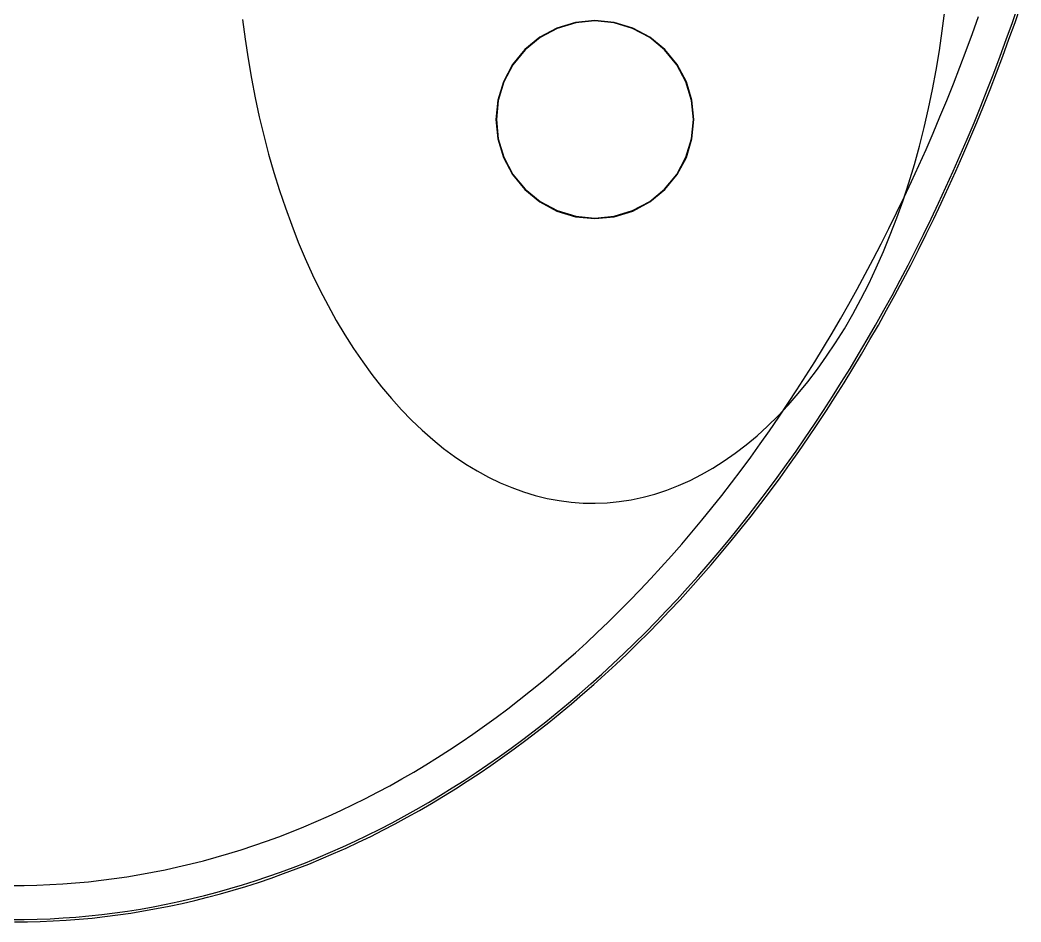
# Model space of a CAD drawing. Extents: x -4 to 217, y -26 to 302.
# Drawn here: x 106.9 to 204.7, y -25.6 to 62.5 of the extents above; entities that cross this region are included whole.
import ezdxf

# ---------------------------------------------------------------- set-up
doc = ezdxf.new("R2010")
doc.units = 0

msp = doc.modelspace()

# ---------------------------------------------------------------- linework, layer by layer
at = {"layer": 'CIRCLES'}
for p, q in [((159.335, 61.717), (157.662, 60.823)), ((159.355, 61.677), (157.69, 60.787)), ((161.15, 62.268), (159.335, 61.717)), ((161.162, 62.226), (159.355, 61.677)), ((163.038, 62.454), (161.15, 62.268)), ((163.041, 62.411), (161.162, 62.226)), ((164.926, 62.268), (163.038, 62.454)), ((164.92, 62.226), (163.041, 62.411)), ((166.727, 61.677), (164.92, 62.226)), ((166.741, 61.717), (164.926, 62.268)), ((168.393, 60.787), (166.727, 61.677)), ((168.414, 60.823), (166.741, 61.717)), ((157.662, 60.823), (156.195, 59.62)), ((157.69, 60.787), (156.231, 59.589)), ((169.852, 59.589), (168.393, 60.787)), ((169.88, 59.62), (168.414, 60.823)), ((156.195, 59.62), (154.992, 58.153)), ((156.231, 59.589), (155.033, 58.13)), ((171.05, 58.13), (169.852, 59.589)), ((171.084, 58.153), (169.88, 59.62)), ((154.992, 58.153), (154.098, 56.481)), ((155.033, 58.13), (154.143, 56.465)), ((171.94, 56.465), (171.05, 58.13)), ((171.978, 56.481), (171.084, 58.153)), ((154.098, 56.481), (153.547, 54.665)), ((154.143, 56.465), (153.595, 54.658)), ((172.488, 54.658), (171.94, 56.465)), ((172.528, 54.665), (171.978, 56.481)), ((153.547, 54.665), (153.361, 52.777)), ((153.595, 54.658), (153.409, 52.779)), ((172.673, 52.779), (172.488, 54.658)), ((172.714, 52.777), (172.528, 54.665)), ((153.361, 52.777), (153.547, 50.89)), ((153.409, 52.779), (153.595, 50.9)), ((172.488, 50.9), (172.673, 52.779)), ((172.528, 50.89), (172.714, 52.777)), ((153.547, 50.89), (154.098, 49.074)), ((153.595, 50.9), (154.143, 49.093)), ((171.94, 49.093), (172.488, 50.9)), ((171.978, 49.074), (172.528, 50.89)), ((154.098, 49.074), (154.992, 47.401)), ((154.143, 49.093), (155.033, 47.427)), ((171.05, 47.427), (171.94, 49.093)), ((171.084, 47.401), (171.978, 49.074)), ((154.992, 47.401), (156.195, 45.935)), ((155.033, 47.427), (156.231, 45.968)), ((169.852, 45.968), (171.05, 47.427)), ((169.88, 45.935), (171.084, 47.401)), ((156.195, 45.935), (157.662, 44.732)), ((156.231, 45.968), (157.69, 44.77)), ((168.393, 44.77), (169.852, 45.968)), ((168.414, 44.732), (169.88, 45.935)), ((157.662, 44.732), (159.335, 43.837)), ((157.69, 44.77), (159.355, 43.88)), ((166.727, 43.88), (168.393, 44.77)), ((166.741, 43.837), (168.414, 44.732)), ((159.335, 43.837), (161.15, 43.287)), ((159.355, 43.88), (161.162, 43.332)), ((161.15, 43.287), (163.038, 43.101)), ((161.162, 43.332), (163.041, 43.147)), ((163.038, 43.101), (164.926, 43.287)), ((163.041, 43.147), (164.92, 43.332)), ((164.92, 43.332), (166.727, 43.88)), ((164.926, 43.287), (166.741, 43.837))]:
    msp.add_line(p, q, dxfattribs=at)
at = {"layer": 'ELLIPSES'}
for p, q in [((203.842, 62.266), (204.422, 63.934)), ((204.102, 62.278), (204.682, 63.946)), ((196.992, 61.446), (197.231, 63.388)), ((199.946, 61.181), (200.544, 62.842)), ((128.606, 62.556), (128.856, 60.619)), ((203.249, 60.607), (203.842, 62.266)), ((203.51, 60.619), (204.102, 62.278)), ((196.714, 59.519), (196.992, 61.446)), ((199.335, 59.53), (199.946, 61.181)), ((128.856, 60.619), (129.145, 58.699)), ((202.643, 58.959), (203.249, 60.607)), ((202.905, 58.97), (203.51, 60.619)), ((129.145, 58.699), (129.472, 56.796)), ((196.398, 57.608), (196.714, 59.519)), ((198.711, 57.891), (199.335, 59.53)), ((202.024, 57.321), (202.643, 58.959)), ((202.287, 57.332), (202.905, 58.97)), ((198.074, 56.262), (198.711, 57.891)), ((129.472, 56.796), (129.837, 54.912)), ((196.045, 55.716), (196.398, 57.608)), ((201.393, 55.694), (202.024, 57.321)), ((201.656, 55.705), (202.287, 57.332)), ((197.424, 54.645), (198.074, 56.262)), ((129.837, 54.912), (130.239, 53.051)), ((195.654, 53.845), (196.045, 55.716)), ((200.749, 54.077), (201.393, 55.694)), ((201.013, 54.088), (201.656, 55.705)), ((195.225, 51.997), (195.654, 53.845)), ((196.762, 53.039), (197.424, 54.645)), ((200.093, 52.472), (200.749, 54.077)), ((200.358, 52.482), (201.013, 54.088)), ((130.239, 53.051), (130.678, 51.214)), ((196.087, 51.446), (196.762, 53.039)), ((194.761, 50.174), (195.225, 51.997)), ((199.425, 50.878), (200.093, 52.472)), ((199.69, 50.888), (200.358, 52.482)), ((130.678, 51.214), (131.154, 49.402)), ((195.4, 49.864), (196.087, 51.446)), ((198.744, 49.296), (199.425, 50.878)), ((199.01, 49.305), (199.69, 50.888)), ((194.26, 48.379), (194.761, 50.174)), ((131.154, 49.402), (131.665, 47.619)), ((194.7, 48.295), (195.4, 49.864)), ((198.051, 47.725), (198.744, 49.296)), ((198.317, 47.734), (199.01, 49.305)), ((193.724, 46.613), (194.26, 48.379)), ((193.988, 46.738), (194.7, 48.295)), ((131.665, 47.619), (132.211, 45.866)), ((197.346, 46.166), (198.051, 47.725)), ((197.613, 46.174), (198.317, 47.734)), ((193.153, 44.877), (193.724, 46.613)), ((193.264, 45.193), (193.988, 46.738)), ((196.628, 44.62), (197.346, 46.166)), ((196.897, 44.627), (197.613, 46.174)), ((132.211, 45.866), (132.792, 44.145)), ((192.528, 43.662), (193.264, 45.193)), ((132.792, 44.145), (133.407, 42.458)), ((192.548, 43.176), (193.153, 44.877)), ((195.899, 43.085), (196.628, 44.62)), ((196.168, 43.092), (196.897, 44.627)), ((191.78, 42.144), (192.528, 43.662)), ((191.91, 41.509), (192.548, 43.176)), ((195.158, 41.564), (195.899, 43.085)), ((195.428, 41.57), (196.168, 43.092)), ((133.407, 42.458), (134.055, 40.807)), ((191.02, 40.639), (191.78, 42.144)), ((191.238, 39.879), (191.91, 41.509)), ((194.406, 40.055), (195.158, 41.564)), ((194.676, 40.06), (195.428, 41.57)), ((134.055, 40.807), (134.736, 39.194)), ((190.248, 39.148), (191.02, 40.639)), ((134.736, 39.194), (135.449, 37.62)), ((189.464, 37.67), (190.248, 39.148)), ((190.535, 38.289), (191.238, 39.879)), ((193.641, 38.558), (194.406, 40.055)), ((193.913, 38.563), (194.676, 40.06)), ((189.801, 36.739), (190.535, 38.289)), ((192.866, 37.076), (193.641, 38.558)), ((193.138, 37.079), (193.913, 38.563)), ((135.449, 37.62), (136.192, 36.088)), ((188.669, 36.207), (189.464, 37.67)), ((187.863, 34.757), (188.669, 36.207)), ((189.036, 35.231), (189.801, 36.739)), ((192.078, 35.606), (192.866, 37.076)), ((192.351, 35.609), (193.138, 37.079)), ((136.192, 36.088), (136.966, 34.599)), ((188.241, 33.767), (189.036, 35.231)), ((191.28, 34.15), (192.078, 35.606)), ((191.554, 34.152), (192.351, 35.609)), ((136.966, 34.599), (137.769, 33.155)), ((187.045, 33.322), (187.863, 34.757)), ((186.216, 31.901), (187.045, 33.322)), ((187.418, 32.349), (188.241, 33.767)), ((190.47, 32.707), (191.28, 34.15)), ((190.745, 32.708), (191.554, 34.152)), ((137.769, 33.155), (138.6, 31.757)), ((186.568, 30.979), (187.418, 32.349)), ((189.649, 31.279), (190.47, 32.707)), ((189.925, 31.279), (190.745, 32.708)), ((138.6, 31.757), (139.459, 30.407)), ((185.376, 30.496), (186.216, 31.901)), ((139.459, 30.407), (140.344, 29.107)), ((184.525, 29.105), (185.376, 30.496)), ((185.69, 29.657), (186.568, 30.979)), ((188.818, 29.865), (189.649, 31.279)), ((189.094, 29.863), (189.925, 31.279)), ((184.787, 28.386), (185.69, 29.657)), ((187.975, 28.464), (188.818, 29.865)), ((188.252, 28.462), (189.094, 29.863)), ((140.344, 29.107), (141.254, 27.858)), ((183.663, 27.729), (184.525, 29.105)), ((183.859, 27.167), (184.787, 28.386)), ((187.121, 27.079), (187.975, 28.464)), ((187.399, 27.075), (188.252, 28.462)), ((141.254, 27.858), (142.189, 26.661)), ((182.79, 26.369), (183.663, 27.729)), ((142.189, 26.661), (143.148, 25.518)), ((182.908, 26.001), (183.859, 27.167)), ((186.257, 25.708), (187.121, 27.079)), ((186.536, 25.703), (187.399, 27.075)), ((143.148, 25.518), (144.128, 24.43)), ((181.907, 25.024), (182.79, 26.369)), ((181.933, 24.889), (182.908, 26.001)), ((185.383, 24.352), (186.257, 25.708)), ((185.662, 24.345), (186.536, 25.703)), ((180.938, 23.833), (181.933, 24.889)), ((181.013, 23.695), (181.907, 25.024)), ((144.128, 24.43), (145.13, 23.398)), ((179.922, 22.834), (180.938, 23.833)), ((180.109, 22.382), (181.013, 23.695)), ((184.497, 23.011), (185.383, 24.352)), ((184.778, 23.003), (185.662, 24.345)), ((145.13, 23.398), (146.152, 22.424)), ((178.886, 21.893), (179.922, 22.834)), ((183.602, 21.685), (184.497, 23.011)), ((183.883, 21.676), (184.778, 23.003)), ((146.152, 22.424), (147.193, 21.509)), ((177.833, 21.012), (178.886, 21.893)), ((179.194, 21.085), (180.109, 22.382)), ((182.696, 20.374), (183.602, 21.685)), ((182.978, 20.363), (183.883, 21.676)), ((147.193, 21.509), (148.251, 20.653)), ((148.251, 20.653), (149.326, 19.857)), ((176.763, 20.19), (177.833, 21.012)), ((178.269, 19.804), (179.194, 21.085)), ((149.326, 19.857), (150.417, 19.123)), ((175.677, 19.43), (176.763, 20.19)), ((177.335, 18.54), (178.269, 19.804)), ((181.781, 19.079), (182.696, 20.374)), ((182.064, 19.067), (182.978, 20.363)), ((150.417, 19.123), (151.521, 18.452)), ((173.463, 18.096), (174.577, 18.732)), ((174.577, 18.732), (175.677, 19.43)), ((180.855, 17.8), (181.781, 19.079)), ((181.139, 17.786), (182.064, 19.067)), ((151.521, 18.452), (152.638, 17.843)), ((152.638, 17.843), (153.767, 17.298)), ((172.338, 17.524), (173.463, 18.096)), ((176.39, 17.292), (177.335, 18.54)), ((179.919, 16.536), (180.855, 17.8)), ((180.204, 16.521), (181.139, 17.786)), ((153.767, 17.298), (154.906, 16.818)), ((154.906, 16.818), (156.054, 16.402)), ((170.056, 16.572), (171.201, 17.015)), ((171.201, 17.015), (172.338, 17.524)), ((175.436, 16.061), (176.39, 17.292)), ((156.054, 16.402), (157.21, 16.052)), ((157.21, 16.052), (158.372, 15.767)), ((158.372, 15.767), (159.539, 15.549)), ((166.576, 15.634), (167.742, 15.881)), ((167.742, 15.881), (168.902, 16.194)), ((168.902, 16.194), (170.056, 16.572)), ((174.472, 14.847), (175.436, 16.061)), ((178.974, 15.289), (179.919, 16.536)), ((179.26, 15.272), (180.204, 16.521)), ((159.539, 15.549), (160.71, 15.397)), ((160.71, 15.397), (161.884, 15.311)), ((161.884, 15.311), (163.058, 15.292)), ((163.058, 15.292), (164.233, 15.339)), ((164.233, 15.339), (165.406, 15.454)), ((165.406, 15.454), (166.576, 15.634)), ((173.499, 13.65), (174.472, 14.847)), ((178.019, 14.057), (178.974, 15.289)), ((178.306, 14.039), (179.26, 15.272)), ((177.055, 12.843), (178.019, 14.057)), ((177.342, 12.822), (178.306, 14.039)), ((172.516, 12.47), (173.499, 13.65)), ((176.082, 11.644), (177.055, 12.843)), ((176.37, 11.622), (177.342, 12.822)), ((171.524, 11.308), (172.516, 12.47)), ((170.523, 10.164), (171.524, 11.308)), ((175.099, 10.463), (176.082, 11.644)), ((175.388, 10.438), (176.37, 11.622)), ((169.514, 9.037), (170.523, 10.164)), ((174.107, 9.298), (175.099, 10.463)), ((174.396, 9.271), (175.388, 10.438)), ((168.495, 7.928), (169.514, 9.037)), ((173.106, 8.15), (174.107, 9.298)), ((173.396, 8.122), (174.396, 9.271)), ((167.468, 6.838), (168.495, 7.928)), ((172.097, 7.019), (173.106, 8.15)), ((172.388, 6.989), (173.396, 8.122)), ((171.078, 5.906), (172.097, 7.019)), ((171.37, 5.873), (172.388, 6.989)), ((166.432, 5.765), (167.468, 6.838)), ((170.051, 4.81), (171.078, 5.906)), ((170.344, 4.775), (171.37, 5.873)), ((165.388, 4.711), (166.432, 5.765)), ((164.336, 3.676), (165.388, 4.711)), ((169.016, 3.732), (170.051, 4.81)), ((169.31, 3.694), (170.344, 4.775)), ((163.275, 2.659), (164.336, 3.676)), ((167.973, 2.671), (169.016, 3.732)), ((168.267, 2.632), (169.31, 3.694)), ((162.207, 1.661), (163.275, 2.659)), ((166.921, 1.628), (167.973, 2.671)), ((167.216, 1.586), (168.267, 2.632)), ((161.131, 0.682), (162.207, 1.661)), ((165.861, 0.604), (166.921, 1.628)), ((166.157, 0.559), (167.216, 1.586)), ((160.047, -0.278), (161.131, 0.682)), ((164.794, -0.403), (165.861, 0.604)), ((165.09, -0.45), (166.157, 0.559)), ((158.956, -1.219), (160.047, -0.278)), ((163.719, -1.391), (164.794, -0.403)), ((164.016, -1.441), (165.09, -0.45)), ((157.858, -2.14), (158.956, -1.219)), ((162.636, -2.361), (163.719, -1.391)), ((162.934, -2.413), (164.016, -1.441)), ((156.752, -3.042), (157.858, -2.14)), ((161.545, -3.313), (162.636, -2.361)), ((161.844, -3.367), (162.934, -2.413)), ((155.64, -3.924), (156.752, -3.042)), ((160.448, -4.245), (161.545, -3.313)), ((160.747, -4.303), (161.844, -3.367)), ((153.394, -5.63), (154.52, -4.787)), ((154.52, -4.787), (155.64, -3.924)), ((159.343, -5.159), (160.448, -4.245)), ((159.643, -5.22), (160.747, -4.303)), ((152.261, -6.452), (153.394, -5.63)), ((158.232, -6.054), (159.343, -5.159)), ((158.532, -6.117), (159.643, -5.22)), ((151.122, -7.255), (152.261, -6.452)), ((157.113, -6.93), (158.232, -6.054)), ((157.414, -6.996), (158.532, -6.117)), ((149.977, -8.037), (151.122, -7.255)), ((154.856, -8.625), (155.988, -7.787)), ((155.988, -7.787), (157.113, -6.93)), ((156.29, -7.856), (157.414, -6.996)), ((147.668, -9.541), (148.825, -8.799)), ((148.825, -8.799), (149.977, -8.037)), ((153.718, -9.443), (154.856, -8.625)), ((154.021, -9.518), (155.159, -8.697)), ((155.159, -8.697), (156.29, -7.856)), ((146.505, -10.262), (147.668, -9.541)), ((152.574, -10.242), (153.718, -9.443)), ((152.877, -10.32), (154.021, -9.518)), ((145.337, -10.963), (146.505, -10.262)), ((151.423, -11.021), (152.574, -10.242)), ((151.727, -11.103), (152.877, -10.32)), ((142.983, -12.301), (144.163, -11.642)), ((144.163, -11.642), (145.337, -10.963)), ((150.267, -11.78), (151.423, -11.021)), ((150.571, -11.866), (151.727, -11.103)), ((141.799, -12.939), (142.983, -12.301)), ((147.936, -13.24), (149.104, -12.52)), ((148.242, -13.332), (149.41, -12.609)), ((149.104, -12.52), (150.267, -11.78)), ((149.41, -12.609), (150.571, -11.866)), ((139.416, -14.153), (140.61, -13.557)), ((140.61, -13.557), (141.799, -12.939)), ((146.763, -13.94), (147.936, -13.24)), ((147.069, -14.035), (148.242, -13.332)), ((138.217, -14.727), (139.416, -14.153)), ((144.4, -15.28), (145.584, -14.62)), ((145.584, -14.62), (146.763, -13.94)), ((145.891, -14.719), (147.069, -14.035)), ((135.806, -15.813), (137.014, -15.281)), ((137.014, -15.281), (138.217, -14.727)), ((143.211, -15.919), (144.4, -15.28)), ((143.519, -16.025), (144.708, -15.382)), ((144.708, -15.382), (145.891, -14.719)), ((133.379, -16.814), (134.595, -16.324)), ((134.595, -16.324), (135.806, -15.813)), ((140.819, -17.137), (142.018, -16.538)), ((142.018, -16.538), (143.211, -15.919)), ((142.326, -16.648), (143.519, -16.025)), ((130.938, -17.728), (132.16, -17.282)), ((132.16, -17.282), (133.379, -16.814)), ((139.616, -17.715), (140.819, -17.137)), ((139.925, -17.833), (141.128, -17.251)), ((141.128, -17.251), (142.326, -16.648)), ((127.25, -18.937), (128.482, -18.555)), ((128.482, -18.555), (129.711, -18.153)), ((129.711, -18.153), (130.938, -17.728)), ((137.197, -18.81), (138.408, -18.273)), ((137.506, -18.935), (138.718, -18.394)), ((138.408, -18.273), (139.616, -17.715)), ((138.718, -18.394), (139.925, -17.833)), ((124.776, -19.633), (126.014, -19.296)), ((126.014, -19.296), (127.25, -18.937)), ((134.761, -19.822), (135.981, -19.326)), ((135.071, -19.955), (136.291, -19.456)), ((135.981, -19.326), (137.197, -18.81)), ((136.291, -19.456), (137.506, -18.935)), ((119.799, -20.764), (121.047, -20.514)), ((121.047, -20.514), (122.292, -20.243)), ((122.292, -20.243), (123.535, -19.949)), ((123.535, -19.949), (124.776, -19.633)), ((132.311, -20.75), (133.538, -20.296)), ((132.621, -20.892), (133.848, -20.434)), ((133.538, -20.296), (134.761, -19.822)), ((133.848, -20.434), (135.071, -19.955)), ((114.793, -21.541), (116.047, -21.38)), ((116.047, -21.38), (117.299, -21.196)), ((117.299, -21.196), (118.55, -20.991)), ((118.55, -20.991), (119.799, -20.764)), ((129.847, -21.595), (131.08, -21.183)), ((130.157, -21.746), (131.391, -21.329)), ((131.08, -21.183), (132.311, -20.75)), ((131.391, -21.329), (132.621, -20.892)), ((105.993, -22.046), (107.252, -22.04)), ((107.252, -22.04), (108.51, -22.013)), ((108.51, -22.013), (109.768, -21.963)), ((109.768, -21.963), (111.025, -21.891)), ((111.025, -21.891), (112.282, -21.796)), ((112.282, -21.796), (113.538, -21.68)), ((113.538, -21.68), (114.793, -21.541)), ((126.127, -22.704), (127.37, -22.355)), ((127.37, -22.355), (128.61, -21.986)), ((127.681, -22.515), (128.921, -22.141)), ((128.61, -21.986), (129.847, -21.595)), ((128.921, -22.141), (130.157, -21.746)), ((122.385, -23.622), (123.635, -23.337)), ((123.635, -23.337), (124.882, -23.031)), ((123.946, -23.51), (125.193, -23.2)), ((124.882, -23.031), (126.127, -22.704)), ((125.193, -23.2), (126.438, -22.868)), ((126.438, -22.868), (127.681, -22.515)), ((117.366, -24.547), (118.623, -24.348)), ((118.623, -24.348), (119.879, -24.127)), ((118.934, -24.54), (120.19, -24.314)), ((119.879, -24.127), (121.133, -23.885)), ((120.19, -24.314), (121.444, -24.068)), ((121.133, -23.885), (122.385, -23.622)), ((121.444, -24.068), (122.696, -23.8)), ((122.696, -23.8), (123.946, -23.51)), ((106.003, -25.371), (107.268, -25.366)), ((107.268, -25.366), (108.532, -25.339)), ((108.532, -25.339), (109.796, -25.291)), ((109.796, -25.291), (111.06, -25.22)), ((111.06, -25.22), (112.323, -25.129)), ((111.369, -25.442), (112.632, -25.345)), ((112.323, -25.129), (113.585, -25.016)), ((112.632, -25.345), (113.895, -25.227)), ((113.585, -25.016), (114.847, -24.881)), ((113.895, -25.227), (115.157, -25.088)), ((114.847, -24.881), (116.107, -24.725)), ((115.157, -25.088), (116.417, -24.926)), ((116.107, -24.725), (117.366, -24.547)), ((116.417, -24.926), (117.676, -24.744)), ((117.676, -24.744), (118.934, -24.54)), ((106.311, -25.614), (107.576, -25.603)), ((107.576, -25.603), (108.841, -25.571)), ((108.841, -25.571), (110.105, -25.517)), ((110.105, -25.517), (111.369, -25.442))]:
    msp.add_line(p, q, dxfattribs=at)

doc.saveas('drawing.dxf')
